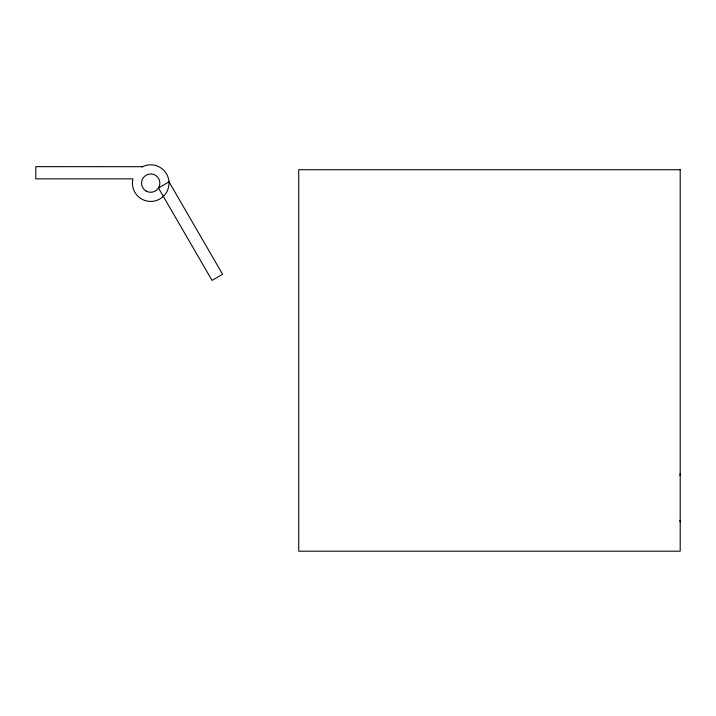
<?xml version="1.0" encoding="UTF-8"?>
<svg xmlns="http://www.w3.org/2000/svg" width="716" height="716" viewBox="0 0 716 716"><rect width="100%" height="100%" fill="white"/><g stroke="black" fill="none" stroke-linecap="round" stroke-linejoin="round"><path stroke-width="1.07" d="M142.609 166.694L35.8 166.649L35.8 178.857L132.907 178.857A18.312 18.312 0 0 0 150.825 201.429A18.312 18.312 0 0 0 168.466 178.633A18.312 18.312 0 0 0 142.117 166.953M680.2 473.527A4.735 4.735 0 0 1 679.869 475.272M679.869 520.308A4.735 4.735 0 0 1 680.2 522.053M169.03 181.864L158.469 187.986L212.034 280.395L222.595 274.273L169.03 181.864M680.2 169.728L298.733 169.728L298.733 551.195L680.2 551.195L680.2 169.728M145.992 190.966A9.156 9.156 0 0 0 159.865 183.278A9.156 9.156 0 0 0 146.279 175.107A9.156 9.156 0 0 0 145.992 190.966"/></g></svg>
